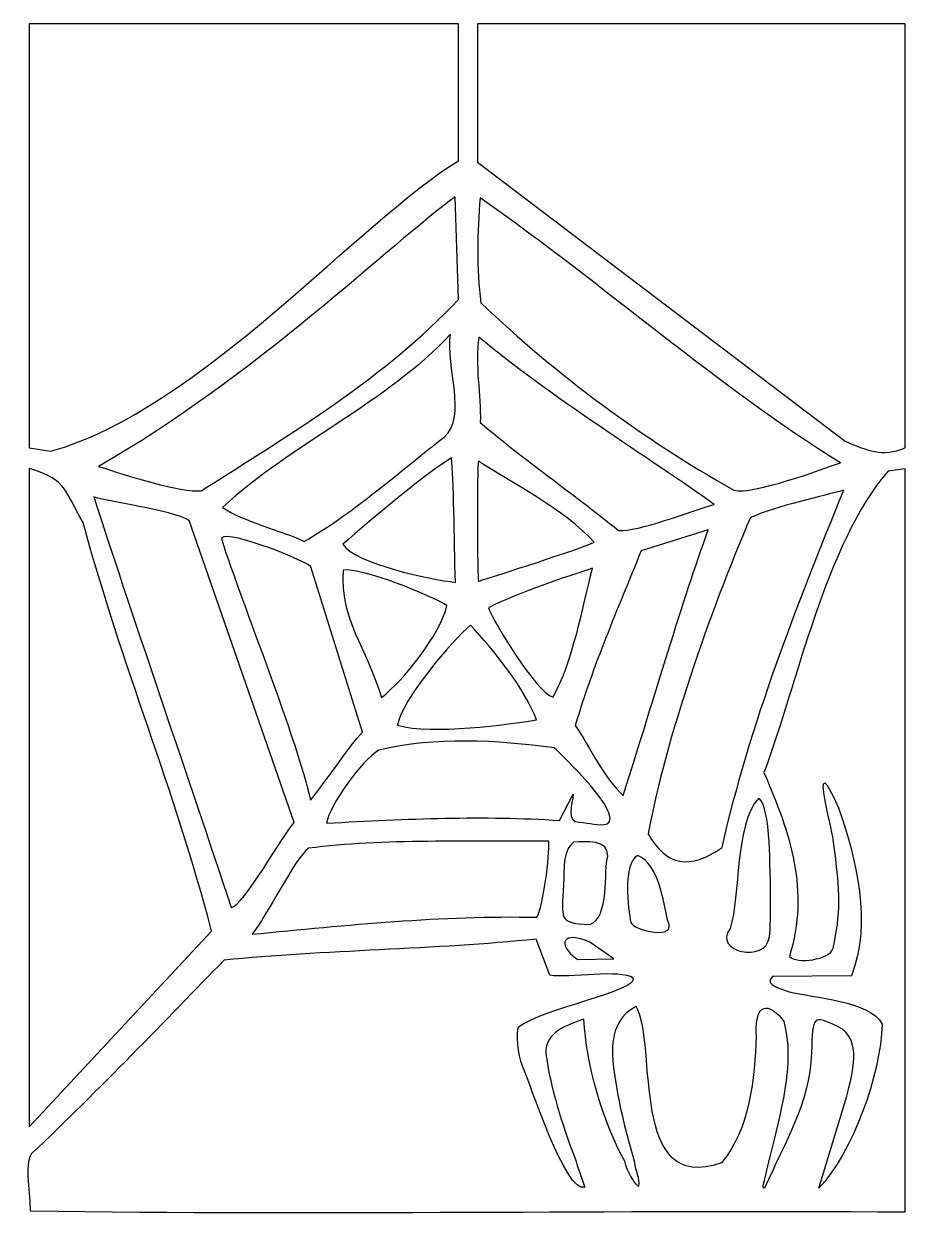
# Model space of a CAD drawing. Header units: centimetres. Extents: x -7.1 to 7.7, y -10.1 to 9.9.
import ezdxf

# ---------------------------------------------------------------- set-up
doc = ezdxf.new("R2010")
doc.units = ezdxf.units.CM
doc.header["$MEASUREMENT"] = 0
doc.layers.add('Layer 1', color=7, linetype='Continuous')

msp = doc.modelspace()

# ---------------------------------------------------------------- linework, layer by layer
at = {"layer": 'Layer 1'}
for points, knots in [([(-6.65122, 2.75405), (-6.65122, 2.75405), (-7.00753, 2.81324), (-7.00753, 2.81324), (-7.00753, 2.81324), (-7.00753, 2.81324), (-7.00753, 9.92131), (-7.00753, 9.92131), (-7.00753, 9.92131), (-7.00753, 9.92131), (0.18914, 9.92131), (0.18914, 9.92131), (0.18914, 9.92131), (0.18914, 9.92131), (0.18914, 7.62243), (0.18914, 7.62243), (0.18914, 7.62243), (-1.40073, 6.68418), (-4.14818, 3.43595), (-6.65122, 2.75405)], [0, 0, 0, 0, 0.16666667, 0.16666667, 0.16666667, 0.16666667, 0.33333333, 0.33333333, 0.33333333, 0.33333333, 0.5, 0.5, 0.5, 0.5, 0.66666667, 0.66666667, 0.66666667, 0.66666667, 1, 1, 1, 1]), ([(6.67154, 2.9255), (6.67154, 2.9255), (0.50664, 7.60323), (0.50664, 7.60323), (0.50664, 7.60323), (0.50664, 7.60323), (0.50664, 9.92131), (0.50664, 9.92131), (0.50664, 9.92131), (0.50664, 9.92131), (7.67685, 9.92131), (7.67685, 9.92131), (7.67685, 9.92131), (7.67685, 9.92131), (7.67685, 2.8092), (7.67685, 2.8092), (7.67685, 2.8092), (7.28944, 2.65109), (7.02807, 2.77038), (6.67154, 2.9255)], [0, 0, 0, 0, 0.16666667, 0.16666667, 0.16666667, 0.16666667, 0.33333333, 0.33333333, 0.33333333, 0.33333333, 0.5, 0.5, 0.5, 0.5, 0.66666667, 0.66666667, 0.66666667, 0.66666667, 1, 1, 1, 1]), ([(-5.84369, 2.50062), (-3.2326, 3.98512), (-0.92141, 6.25432), (0.13309, 7.01892), (0.13309, 7.01892), (0.13309, 7.01892), (0.18986, 5.29882), (0.18986, 5.29882), (0.18986, 5.29882), (-1.05196, 3.98196), (-2.60858, 3.05289), (-4.12349, 2.09017), (-4.12349, 2.09017), (-4.46999, 2.06134), (-5.3454, 2.33828), (-5.84369, 2.50062)], [0, 0, 0, 0, 0.2, 0.2, 0.2, 0.2, 0.4, 0.4, 0.4, 0.4, 0.6, 0.6, 0.6, 0.6, 1, 1, 1, 1]), ([(4.80383, 2.10199), (3.26249, 2.97226), (1.84308, 4.02495), (0.56371, 5.24421), (0.56371, 5.24421), (0.49394, 5.81072), (0.50085, 6.42813), (0.55207, 7.00308), (0.55207, 7.00308), (2.65306, 5.53138), (4.57972, 3.80076), (6.59205, 2.5619), (6.59205, 2.5619), (6.30047, 2.46224), (5.11911, 2.01559), (4.80383, 2.10199)], [0, 0, 0, 0, 0.2, 0.2, 0.2, 0.2, 0.4, 0.4, 0.4, 0.4, 0.6, 0.6, 0.6, 0.6, 1, 1, 1, 1]), ([(-2.39798, 1.24252), (-2.7396, 1.41404), (-3.45041, 1.58163), (-3.76342, 1.81365), (-3.76342, 1.81365), (-2.60447, 2.88325), (-1.02488, 3.55744), (0.05725, 4.71596), (0.05725, 4.71596), (-0.02673, 4.15323), (0.34551, 3.35122), (-0.04852, 2.99287), (-0.04852, 2.99287), (-0.54065, 2.62437), (-1.57811, 1.70312), (-2.39798, 1.24252)], [0, 0, 0, 0, 0.2, 0.2, 0.2, 0.2, 0.4, 0.4, 0.4, 0.4, 0.6, 0.6, 0.6, 0.6, 1, 1, 1, 1]), ([(2.87248, 1.42311), (2.06215, 2.08481), (1.32311, 2.58011), (0.55543, 3.23632), (0.55543, 3.23632), (0.56523, 3.70637), (0.46389, 4.20963), (0.53325, 4.66973), (0.53325, 4.66973), (1.64806, 3.71993), (3.45435, 2.59411), (4.47539, 1.86399), (4.47539, 1.86399), (4.08677, 1.74563), (3.18475, 1.40249), (2.87248, 1.42311)], [0, 0, 0, 0, 0.2, 0.2, 0.2, 0.2, 0.4, 0.4, 0.4, 0.4, 0.6, 0.6, 0.6, 0.6, 1, 1, 1, 1]), ([(-1.75099, 1.19389), (-1.24132, 1.64653), (-0.3171, 2.40868), (0.07203, 2.64527), (0.07203, 2.64527), (0.11129, 2.30407), (0.11566, 1.29295), (0.13796, 0.55599), (0.13796, 0.55599), (-0.2893, 0.60461), (-1.53246, 0.86455), (-1.75099, 1.19389)], [0, 0, 0, 0, 0.25, 0.25, 0.25, 0.25, 0.5, 0.5, 0.5, 0.5, 1, 1, 1, 1]), ([(-6.98989, -9.98417), (-6.98459, -9.72822), (-7.0958, -9.22214), (-6.96548, -9.02285), (-6.96548, -9.02285), (-5.85184, -7.97243), (-4.68797, -6.752), (-3.73992, -5.77998), (-3.73992, -5.77998), (-2.09557, -5.61146), (-0.17331, -5.60161), (1.48958, -5.42665), (1.48958, -5.42665), (1.48958, -5.42665), (1.72294, -6.03306), (1.72294, -6.03306), (1.72294, -6.03306), (2.02341, -6.08232), (2.9177, -5.92814), (3.11564, -6.07936), (3.11564, -6.07936), (3.21854, -6.28495), (1.58931, -6.59209), (1.19693, -6.89831), (1.19693, -6.89831), (1.15162, -6.99775), (1.1874, -7.35895), (1.26191, -7.55442), (1.26191, -7.55442), (1.38658, -7.83247), (1.98819, -9.70474), (2.3058, -9.58575), (2.3058, -9.58575), (2.25318, -9.4147), (2.18726, -9.24789), (2.13342, -9.07704), (2.13342, -9.07704), (1.93441, -8.56354), (1.72285, -7.88828), (1.6532, -7.34275), (1.6532, -7.34275), (1.64402, -6.98319), (2.00642, -6.86934), (2.28863, -6.7682), (2.28863, -6.7682), (2.33889, -7.52619), (2.59229, -8.46743), (2.97622, -9.15177), (2.97622, -9.15177), (3.02025, -9.33463), (3.11453, -9.48212), (3.20443, -9.57284), (3.20443, -9.57284), (3.2326, -9.43479), (3.15049, -9.30999), (3.13966, -9.16837), (3.13966, -9.16837), (2.98353, -8.63002), (2.84237, -8.08028), (2.78308, -7.52106), (2.78308, -7.52106), (2.73949, -7.14908), (2.79258, -6.73174), (3.16956, -6.5582), (3.16956, -6.5582), (3.53306, -7.20857), (3.04585, -9.72556), (4.59666, -9.17898), (4.59666, -9.17898), (5.06722, -8.63079), (5.16089, -7.74975), (5.17877, -7.05753), (5.17877, -7.05753), (5.14016, -6.62453), (5.30757, -6.3928), (5.64778, -6.80123), (5.64778, -6.80123), (5.84378, -7.51861), (5.57846, -8.37991), (5.4132, -9.07577), (5.4132, -9.07577), (5.28458, -9.60194), (5.28405, -9.60494), (5.31859, -9.60494), (5.31859, -9.60494), (5.66604, -8.81227), (6.07176, -8.20363), (6.10593, -7.33164), (6.10593, -7.33164), (6.12866, -6.69851), (6.12612, -6.70099), (6.55318, -6.89491), (6.55318, -6.89491), (6.97306, -7.09336), (6.78235, -7.70375), (6.70019, -8.0623), (6.70019, -8.0623), (6.70019, -8.0623), (6.22835, -9.60494), (6.22835, -9.60494), (6.22835, -9.60494), (6.80225, -8.99419), (7.2618, -7.7114), (7.29326, -6.85071), (7.29326, -6.85071), (7.10273, -6.46504), (6.11924, -6.40893), (5.73216, -6.31002), (5.73216, -6.31002), (5.63093, -6.26099), (5.29726, -6.2086), (5.45222, -6.05341), (5.45222, -6.05341), (5.45222, -6.05341), (6.77484, -6.04005), (6.77484, -6.04005), (6.77484, -6.04005), (7.12582, -5.14931), (6.86146, -4.09106), (6.55844, -3.22538), (6.55844, -3.22538), (6.05605, -2.09473), (6.45149, -3.5937), (6.47275, -3.75764), (6.47275, -3.75764), (6.5949, -4.68696), (6.59461, -4.98918), (6.47099, -5.5778), (6.47099, -5.5778), (6.41899, -5.77843), (5.84872, -5.84753), (5.73864, -5.71678), (5.73864, -5.71678), (6.07262, -4.60618), (5.75887, -3.6669), (5.30953, -2.63324), (5.30953, -2.63324), (5.87247, -1.13888), (6.32987, 1.18308), (7.39111, 2.42259), (7.39111, 2.42259), (7.39111, 2.42259), (7.67685, 2.46006), (7.67685, 2.46006), (7.67685, 2.46006), (7.67685, 2.46006), (7.67685, -10.00181), (7.67685, -10.00181), (7.67685, -10.00181), (2.78839, -9.96558), (-2.10166, -10.05558), (-6.98989, -9.98417)], [0, 0, 0, 0, 0.02564103, 0.02564103, 0.02564103, 0.02564103, 0.05128205, 0.05128205, 0.05128205, 0.05128205, 0.07692308, 0.07692308, 0.07692308, 0.07692308, 0.1025641, 0.1025641, 0.1025641, 0.1025641, 0.12820513, 0.12820513, 0.12820513, 0.12820513, 0.15384615, 0.15384615, 0.15384615, 0.15384615, 0.17948718, 0.17948718, 0.17948718, 0.17948718, 0.20512821, 0.20512821, 0.20512821, 0.20512821, 0.23076923, 0.23076923, 0.23076923, 0.23076923, 0.25641026, 0.25641026, 0.25641026, 0.25641026, 0.28205128, 0.28205128, 0.28205128, 0.28205128, 0.30769231, 0.30769231, 0.30769231, 0.30769231, 0.33333333, 0.33333333, 0.33333333, 0.33333333, 0.35897436, 0.35897436, 0.35897436, 0.35897436, 0.38461538, 0.38461538, 0.38461538, 0.38461538, 0.41025641, 0.41025641, 0.41025641, 0.41025641, 0.43589744, 0.43589744, 0.43589744, 0.43589744, 0.46153846, 0.46153846, 0.46153846, 0.46153846, 0.48717949, 0.48717949, 0.48717949, 0.48717949, 0.51282051, 0.51282051, 0.51282051, 0.51282051, 0.53846154, 0.53846154, 0.53846154, 0.53846154, 0.56410256, 0.56410256, 0.56410256, 0.56410256, 0.58974359, 0.58974359, 0.58974359, 0.58974359, 0.61538462, 0.61538462, 0.61538462, 0.61538462, 0.64102564, 0.64102564, 0.64102564, 0.64102564, 0.66666667, 0.66666667, 0.66666667, 0.66666667, 0.69230769, 0.69230769, 0.69230769, 0.69230769, 0.71794872, 0.71794872, 0.71794872, 0.71794872, 0.74358974, 0.74358974, 0.74358974, 0.74358974, 0.76923077, 0.76923077, 0.76923077, 0.76923077, 0.79487179, 0.79487179, 0.79487179, 0.79487179, 0.82051282, 0.82051282, 0.82051282, 0.82051282, 0.84615385, 0.84615385, 0.84615385, 0.84615385, 0.87179487, 0.87179487, 0.87179487, 0.87179487, 0.8974359, 0.8974359, 0.8974359, 0.8974359, 0.92307692, 0.92307692, 0.92307692, 0.92307692, 0.94871795, 0.94871795, 0.94871795, 0.94871795, 1, 1, 1, 1]), ([(-7.00753, 2.46642), (-6.34912, 2.26399), (-6.42359, 2.09685), (-6.10325, 1.56048), (-6.10325, 1.56048), (-5.44174, -0.87661), (-4.57639, -2.8874), (-3.94933, -5.29461), (-3.94933, -5.29461), (-3.94933, -5.29461), (-7.00753, -8.57641), (-7.00753, -8.57641), (-7.00753, -8.57641), (-7.00753, -8.57641), (-7.00753, 2.46642), (-7.00753, 2.46642)], [0, 0, 0, 0, 0.2, 0.2, 0.2, 0.2, 0.4, 0.4, 0.4, 0.4, 0.6, 0.6, 0.6, 0.6, 1, 1, 1, 1]), ([(0.52428, 0.5727), (0.50232, 0.59466), (0.50141, 2.50399), (0.52331, 2.58574), (0.52331, 2.58574), (1.04593, 2.25505), (1.98421, 1.76305), (2.46455, 1.22866), (2.46455, 1.22866), (2.19167, 1.10213), (0.8359, 0.67401), (0.52428, 0.5727)], [0, 0, 0, 0, 0.25, 0.25, 0.25, 0.25, 0.5, 0.5, 0.5, 0.5, 1, 1, 1, 1]), ([(3.36809, -3.66033), (3.66007, -2.07287), (4.39661, 0.03791), (5.08286, 1.64325), (5.08286, 1.64325), (5.5359, 1.83912), (6.2892, 1.99903), (6.64642, 2.10113), (6.64642, 2.10113), (5.8467, 0.11892), (5.09203, -1.76239), (4.60768, -3.89002), (4.60768, -3.89002), (4.06504, -4.269), (3.66921, -4.19923), (3.36809, -3.66033)], [0, 0, 0, 0, 0.2, 0.2, 0.2, 0.2, 0.4, 0.4, 0.4, 0.4, 0.6, 0.6, 0.6, 0.6, 1, 1, 1, 1]), ([(-5.92185, 1.98802), (-5.73675, 1.91414), (-4.61456, 1.77033), (-4.32457, 1.59206), (-4.32457, 1.59206), (-4.32457, 1.59206), (-2.56247, -3.47255), (-2.56247, -3.47255), (-2.56247, -3.47255), (-2.74454, -3.66471), (-3.42669, -4.88214), (-3.61868, -4.89535), (-3.61868, -4.89535), (-4.3544, -2.68442), (-5.18817, -0.28175), (-5.92185, 1.98802)], [0, 0, 0, 0, 0.2, 0.2, 0.2, 0.2, 0.4, 0.4, 0.4, 0.4, 0.6, 0.6, 0.6, 0.6, 1, 1, 1, 1]), ([(-3.77961, 1.26838), (-3.85428, 1.50217), (-2.43513, 0.95311), (-2.28318, 0.8186), (-2.28318, 0.8186), (-2.28318, 0.8186), (-1.41854, -1.95514), (-1.41854, -1.95514), (-1.41854, -1.95514), (-1.67693, -2.22585), (-1.89963, -2.61315), (-2.29216, -3.09595), (-2.29216, -3.09595), (-2.50567, -2.10497), (-3.42892, 0.18218), (-3.77961, 1.26838)], [0, 0, 0, 0, 0.2, 0.2, 0.2, 0.2, 0.4, 0.4, 0.4, 0.4, 0.6, 0.6, 0.6, 0.6, 1, 1, 1, 1]), ([(2.14735, -1.84257), (2.44712, -0.82743), (2.8488, 0.08472), (3.25225, 1.08671), (3.25225, 1.08671), (3.25225, 1.08671), (4.37619, 1.43663), (4.37619, 1.43663), (4.37619, 1.43663), (3.94426, 0.24476), (3.49134, -1.30833), (2.95176, -3.01681), (2.95176, -3.01681), (2.61303, -2.70973), (2.41386, -2.2362), (2.14735, -1.84257)], [0, 0, 0, 0, 0.2, 0.2, 0.2, 0.2, 0.4, 0.4, 0.4, 0.4, 0.6, 0.6, 0.6, 0.6, 1, 1, 1, 1]), ([(-1.74602, 0.76165), (-1.43457, 0.81081), (-0.24371, 0.32203), (-0.00573, 0.16662), (-0.00573, 0.16662), (-0.10538, -0.30644), (-0.73853, -1.09357), (-1.09939, -1.37639), (-1.09939, -1.37639), (-1.3659, -0.5111), (-1.79142, -0.08508), (-1.74602, 0.76165)], [0, 0, 0, 0, 0.25, 0.25, 0.25, 0.25, 0.5, 0.5, 0.5, 0.5, 1, 1, 1, 1]), ([(0.69185, 0.13096), (1.25792, 0.41016), (1.94853, 0.62954), (2.43585, 0.79319), (2.43585, 0.79319), (2.26775, 0.13641), (2.10499, -0.78681), (1.77136, -1.37132), (1.77136, -1.37132), (1.49727, -1.27751), (0.77795, -0.12388), (0.69185, 0.13096)], [0, 0, 0, 0, 0.25, 0.25, 0.25, 0.25, 0.5, 0.5, 0.5, 0.5, 1, 1, 1, 1]), ([(-0.83275, -1.84051), (-0.76909, -1.42058), (0.09288, -0.41362), (0.39197, -0.15975), (0.39197, -0.15975), (0.7793, -0.58268), (1.30824, -1.23128), (1.49615, -1.74812), (1.49615, -1.74812), (1.04193, -1.82649), (-0.25135, -2.00539), (-0.83275, -1.84051)], [0, 0, 0, 0, 0.25, 0.25, 0.25, 0.25, 0.5, 0.5, 0.5, 0.5, 1, 1, 1, 1]), ([(2.2216, -3.46813), (1.97281, -3.46495), (2.10862, -3.16333), (2.11052, -2.99792), (2.11052, -2.99792), (2.11052, -2.99792), (1.88148, -3.43698), (1.88148, -3.43698), (1.88148, -3.43698), (0.61983, -3.35302), (-0.66923, -3.4062), (-2.02133, -3.48304), (-2.02133, -3.48304), (-1.97143, -3.17334), (-1.43286, -2.43004), (-1.14701, -2.25556), (-1.14701, -2.25556), (-0.19542, -2.02957), (0.83221, -2.09207), (1.7941, -2.2176), (1.7941, -2.2176), (1.95213, -2.36769), (2.95497, -3.3278), (2.68773, -3.49372), (2.68773, -3.49372), (2.53728, -3.53671), (2.37719, -3.47373), (2.2216, -3.46813)], [0, 0, 0, 0, 0.125, 0.125, 0.125, 0.125, 0.25, 0.25, 0.25, 0.25, 0.375, 0.375, 0.375, 0.375, 0.5, 0.5, 0.5, 0.5, 0.625, 0.625, 0.625, 0.625, 0.75, 0.75, 0.75, 0.75, 1, 1, 1, 1]), ([(4.74261, -5.25012), (4.91899, -4.68593), (4.8165, -3.50158), (5.21761, -3.07056), (5.21761, -3.07056), (5.27959, -3.06931), (5.35127, -3.30029), (5.37999, -3.59376), (5.37999, -3.59376), (5.42261, -4.0294), (5.43699, -5.21354), (5.40172, -5.38342), (5.40172, -5.38342), (5.34906, -5.84835), (4.44308, -5.63752), (4.74261, -5.25012)], [0, 0, 0, 0, 0.2, 0.2, 0.2, 0.2, 0.4, 0.4, 0.4, 0.4, 0.6, 0.6, 0.6, 0.6, 1, 1, 1, 1]), ([(-2.3244, -3.90334), (-1.0867, -3.73854), (0.42948, -3.80091), (1.70517, -3.78143), (1.70517, -3.78143), (1.71957, -4.02659), (1.6063, -4.88691), (1.50489, -5.06013), (1.50489, -5.06013), (-0.09514, -5.02581), (-1.67468, -5.19076), (-3.26691, -5.34497), (-3.26691, -5.34497), (-3.04032, -5.05746), (-2.53593, -4.0501), (-2.3244, -3.90334)], [0, 0, 0, 0, 0.2, 0.2, 0.2, 0.2, 0.4, 0.4, 0.4, 0.4, 0.6, 0.6, 0.6, 0.6, 1, 1, 1, 1]), ([(1.94804, -4.51868), (1.97124, -4.29009), (1.915, -3.96551), (2.1185, -3.79916), (2.1185, -3.79916), (2.3355, -3.80148), (2.69692, -3.74105), (2.6932, -4.03546), (2.6932, -4.03546), (2.61969, -4.2663), (2.72779, -5.07496), (2.38856, -5.1813), (2.38856, -5.1813), (1.8455, -5.16735), (1.93093, -5.07486), (1.94804, -4.51868)], [0, 0, 0, 0, 0.2, 0.2, 0.2, 0.2, 0.4, 0.4, 0.4, 0.4, 0.6, 0.6, 0.6, 0.6, 1, 1, 1, 1]), ([(3.07791, -5.14671), (3.03511, -4.92556), (2.93373, -4.16015), (3.19518, -4.02223), (3.19518, -4.02223), (3.55254, -4.18703), (3.62462, -4.7892), (3.69712, -5.12125), (3.69712, -5.12125), (3.87553, -5.45295), (3.12745, -5.28597), (3.07791, -5.14671)], [0, 0, 0, 0, 0.25, 0.25, 0.25, 0.25, 0.5, 0.5, 0.5, 0.5, 1, 1, 1, 1]), ([(2.39298, -5.47571), (2.39298, -5.47571), (2.79528, -5.75525), (2.79528, -5.75525), (2.79528, -5.75525), (2.79528, -5.75525), (2.18493, -5.77006), (2.18493, -5.77006), (2.18493, -5.77006), (1.81333, -5.49626), (1.9478, -5.28379), (2.39298, -5.47571)], [0, 0, 0, 0, 0.25, 0.25, 0.25, 0.25, 0.5, 0.5, 0.5, 0.5, 1, 1, 1, 1])]:
    msp.add_open_spline(points, degree=3, knots=knots, dxfattribs=at)

doc.saveas('drawing.dxf')
